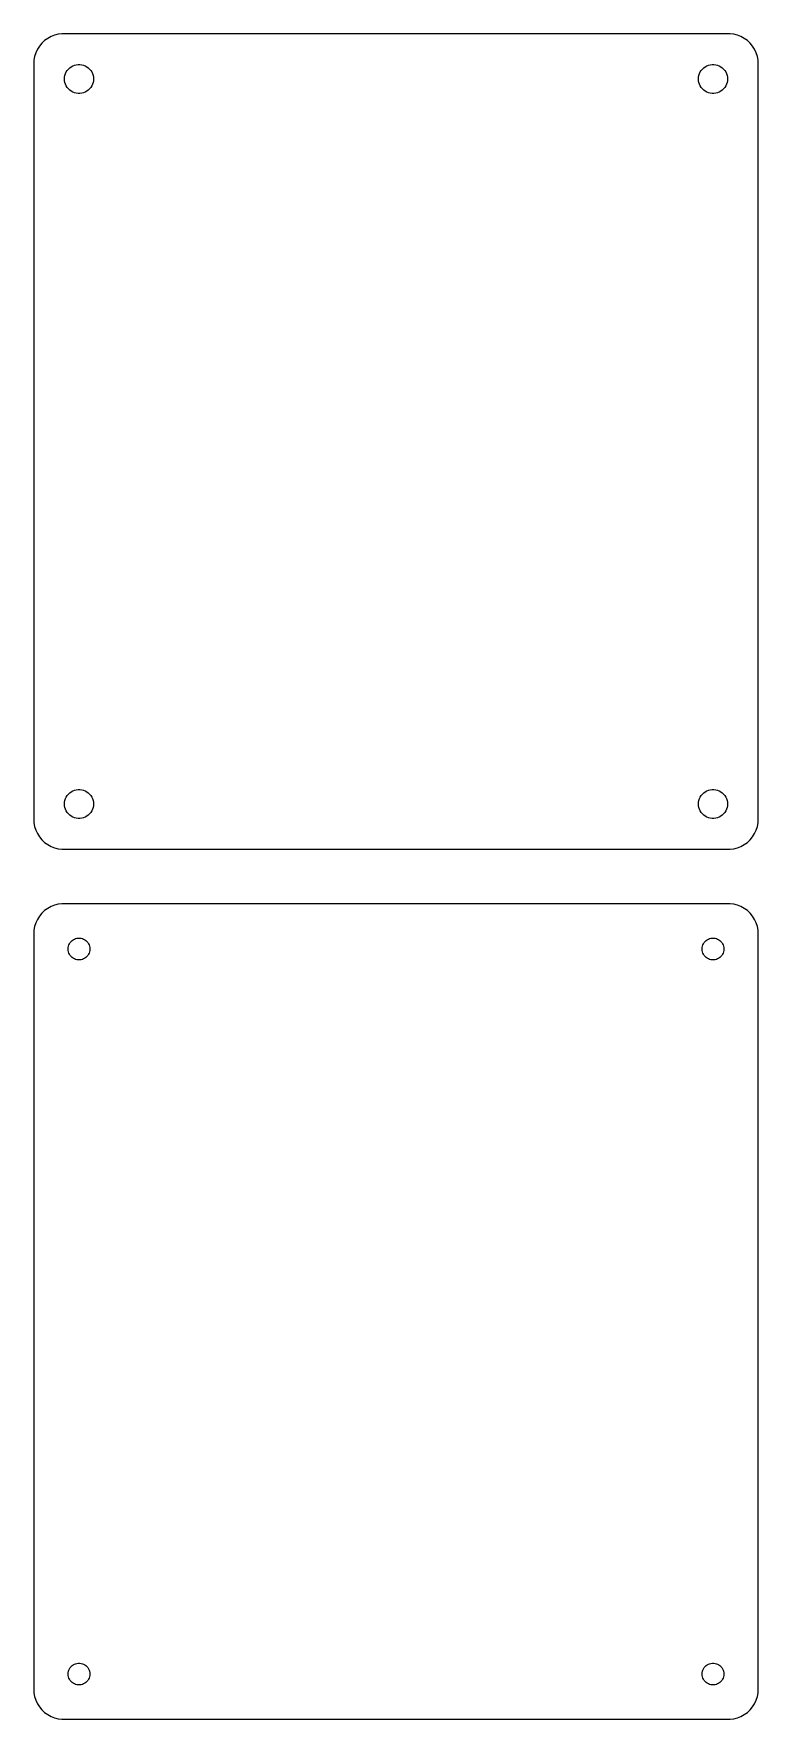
# Model space of a CAD drawing. Header units: metres. Extents: x -60 to 60, y 77 to 355.
import ezdxf

# ---------------------------------------------------------------- set-up
doc = ezdxf.new("R2010")
doc.units = ezdxf.units.M

msp = doc.modelspace()

# ---------------------------------------------------------------- linework, layer by layer
for p, q in [((-58.1871, 354.353), (-58.6448, 353.923)), ((-57.6791, 354.722), (-58.1871, 354.353)), ((-57.1289, 355.024), (-57.6791, 354.722)), ((-56.5451, 355.255), (-57.1289, 355.024)), ((-55.9369, 355.411), (-56.5451, 355.255)), ((-55.3139, 355.49), (-55.9369, 355.411)), ((55.3139, 355.49), (-55.3139, 355.49)), ((55.9369, 355.411), (55.3139, 355.49)), ((56.5451, 355.255), (55.9369, 355.411)), ((57.1289, 355.024), (56.5451, 355.255)), ((57.6791, 354.722), (57.1289, 355.024)), ((58.1871, 354.353), (57.6791, 354.722)), ((58.6448, 353.923), (58.1871, 354.353)), ((-59.8429, 351.743), (-59.9606, 351.127)), ((-59.6489, 352.341), (-59.8429, 351.743)), ((-59.3815, 352.909), (-59.6489, 352.341)), ((-59.0451, 353.439), (-59.3815, 352.909)), ((-58.6448, 353.923), (-59.0451, 353.439)), ((59.0451, 353.439), (58.6448, 353.923)), ((59.3815, 352.909), (59.0451, 353.439)), ((59.6489, 352.341), (59.3815, 352.909)), ((59.8429, 351.743), (59.6489, 352.341)), ((59.9606, 351.127), (59.8429, 351.743)), ((-59.9606, 351.127), (-60, 350.5)), ((-60, 350.5), (-60, 225.5)), ((-54.8246, 348.597), (-54.7315, 348.883)), ((-54.7315, 348.883), (-54.6031, 349.156)), ((-54.6031, 349.156), (-54.4416, 349.411)), ((-54.4416, 349.411), (-54.2495, 349.643)), ((-54.2495, 349.643), (-54.0298, 349.849)), ((-54.0298, 349.849), (-53.786, 350.026)), ((-53.786, 350.026), (-53.5219, 350.172)), ((-53.5219, 350.172), (-53.2416, 350.283)), ((-53.2416, 350.283), (-52.9497, 350.357)), ((-52.9497, 350.357), (-52.6507, 350.395)), ((-52.6507, 350.395), (-52.3493, 350.395)), ((-52.3493, 350.395), (-52.0503, 350.357)), ((-52.0503, 350.357), (-51.7584, 350.283)), ((-51.7584, 350.283), (-51.4781, 350.172)), ((-51.4781, 350.172), (-51.214, 350.026)), ((-51.214, 350.026), (-50.9702, 349.849)), ((-50.9702, 349.849), (-50.7505, 349.643)), ((-50.7505, 349.643), (-50.5583, 349.411)), ((-50.5583, 349.411), (-50.3969, 349.156)), ((-50.3969, 349.156), (-50.2685, 348.883)), ((-50.2685, 348.883), (-50.1754, 348.597)), ((50.1754, 348.597), (50.2685, 348.883)), ((50.2685, 348.883), (50.3969, 349.156)), ((50.3969, 349.156), (50.5583, 349.411)), ((50.5583, 349.411), (50.7505, 349.643)), ((50.7505, 349.643), (50.9702, 349.849)), ((50.9702, 349.849), (51.214, 350.026)), ((51.214, 350.026), (51.4781, 350.172)), ((51.4781, 350.172), (51.7584, 350.283)), ((51.7584, 350.283), (52.0503, 350.357)), ((52.0503, 350.357), (52.3493, 350.395)), ((52.3493, 350.395), (52.6507, 350.395)), ((52.6507, 350.395), (52.9497, 350.357)), ((52.9497, 350.357), (53.2416, 350.283)), ((53.2416, 350.283), (53.5219, 350.172)), ((53.5219, 350.172), (53.786, 350.026)), ((53.786, 350.026), (54.0298, 349.849)), ((54.0298, 349.849), (54.2495, 349.643)), ((54.2495, 349.643), (54.4416, 349.411)), ((54.4416, 349.411), (54.6031, 349.156)), ((54.6031, 349.156), (54.7315, 348.883)), ((54.7315, 348.883), (54.8246, 348.597)), ((60, 350.5), (59.9606, 351.127)), ((60, 225.5), (60, 350.5)), ((-54.9, 348), (-54.8811, 348.301)), ((-54.8811, 347.699), (-54.9, 348)), ((-54.8811, 348.301), (-54.8246, 348.597)), ((-54.8246, 347.403), (-54.8811, 347.699)), ((-54.7315, 347.117), (-54.8246, 347.403)), ((-54.6031, 346.844), (-54.7315, 347.117)), ((-54.4416, 346.589), (-54.6031, 346.844)), ((-54.2495, 346.357), (-54.4416, 346.589)), ((-54.0298, 346.151), (-54.2495, 346.357)), ((-53.786, 345.974), (-54.0298, 346.151)), ((-53.5219, 345.828), (-53.786, 345.974)), ((-51.214, 345.974), (-51.4781, 345.828)), ((-50.9702, 346.151), (-51.214, 345.974)), ((-50.7505, 346.357), (-50.9702, 346.151)), ((-50.5583, 346.589), (-50.7505, 346.357)), ((-50.3969, 346.844), (-50.5583, 346.589)), ((-50.2685, 347.117), (-50.3969, 346.844)), ((-50.1754, 347.403), (-50.2685, 347.117)), ((-50.1754, 348.597), (-50.1189, 348.301)), ((-50.1189, 347.699), (-50.1754, 347.403)), ((-50.1189, 348.301), (-50.1, 348)), ((-50.1, 348), (-50.1189, 347.699)), ((50.1, 348), (50.1189, 348.301)), ((50.1189, 347.699), (50.1, 348)), ((50.1189, 348.301), (50.1754, 348.597)), ((50.1754, 347.403), (50.1189, 347.699)), ((50.2685, 347.117), (50.1754, 347.403)), ((50.3969, 346.844), (50.2685, 347.117)), ((50.5583, 346.589), (50.3969, 346.844)), ((50.7505, 346.357), (50.5583, 346.589)), ((50.9702, 346.151), (50.7505, 346.357)), ((51.214, 345.974), (50.9702, 346.151)), ((51.4781, 345.828), (51.214, 345.974)), ((53.786, 345.974), (53.5219, 345.828)), ((54.0298, 346.151), (53.786, 345.974)), ((54.2495, 346.357), (54.0298, 346.151)), ((54.4416, 346.589), (54.2495, 346.357)), ((54.6031, 346.844), (54.4416, 346.589)), ((54.7315, 347.117), (54.6031, 346.844)), ((54.8246, 347.403), (54.7315, 347.117)), ((54.8246, 348.597), (54.8811, 348.301)), ((54.8811, 347.699), (54.8246, 347.403)), ((54.8811, 348.301), (54.9, 348)), ((54.9, 348), (54.8811, 347.699)), ((-53.2416, 345.717), (-53.5219, 345.828)), ((-52.9497, 345.643), (-53.2416, 345.717)), ((-52.6507, 345.605), (-52.9497, 345.643)), ((-52.3493, 345.605), (-52.6507, 345.605)), ((-52.0503, 345.643), (-52.3493, 345.605)), ((-51.7584, 345.717), (-52.0503, 345.643)), ((-51.4781, 345.828), (-51.7584, 345.717)), ((51.7584, 345.717), (51.4781, 345.828)), ((52.0503, 345.643), (51.7584, 345.717)), ((52.3493, 345.605), (52.0503, 345.643)), ((52.6507, 345.605), (52.3493, 345.605)), ((52.9497, 345.643), (52.6507, 345.605)), ((53.2416, 345.717), (52.9497, 345.643)), ((53.5219, 345.828), (53.2416, 345.717)), ((-54.8246, 228.597), (-54.7315, 228.883)), ((-54.7315, 228.883), (-54.6031, 229.156)), ((-54.6031, 229.156), (-54.4416, 229.411)), ((-54.4416, 229.411), (-54.2495, 229.643)), ((-54.2495, 229.643), (-54.0298, 229.849)), ((-54.0298, 229.849), (-53.786, 230.026)), ((-53.786, 230.026), (-53.5219, 230.172)), ((-53.5219, 230.172), (-53.2416, 230.283)), ((-53.2416, 230.283), (-52.9497, 230.357)), ((-52.9497, 230.357), (-52.6507, 230.395)), ((-52.6507, 230.395), (-52.3493, 230.395)), ((-52.3493, 230.395), (-52.0503, 230.357)), ((-52.0503, 230.357), (-51.7584, 230.283)), ((-51.7584, 230.283), (-51.4781, 230.172)), ((-51.4781, 230.172), (-51.214, 230.026)), ((-51.214, 230.026), (-50.9702, 229.849)), ((-50.9702, 229.849), (-50.7505, 229.643)), ((-50.7505, 229.643), (-50.5583, 229.411)), ((-50.5583, 229.411), (-50.3969, 229.156)), ((-50.3969, 229.156), (-50.2685, 228.883)), ((-50.2685, 228.883), (-50.1754, 228.597)), ((50.1754, 228.597), (50.2685, 228.883)), ((50.2685, 228.883), (50.3969, 229.156)), ((50.3969, 229.156), (50.5583, 229.411)), ((50.5583, 229.411), (50.7505, 229.643)), ((50.7505, 229.643), (50.9702, 229.849)), ((50.9702, 229.849), (51.214, 230.026)), ((51.214, 230.026), (51.4781, 230.172)), ((51.4781, 230.172), (51.7584, 230.283)), ((51.7584, 230.283), (52.0503, 230.357)), ((52.0503, 230.357), (52.3493, 230.395)), ((52.3493, 230.395), (52.6507, 230.395)), ((52.6507, 230.395), (52.9497, 230.357)), ((52.9497, 230.357), (53.2416, 230.283)), ((53.2416, 230.283), (53.5219, 230.172)), ((53.5219, 230.172), (53.786, 230.026)), ((53.786, 230.026), (54.0298, 229.849)), ((54.0298, 229.849), (54.2495, 229.643)), ((54.2495, 229.643), (54.4416, 229.411)), ((54.4416, 229.411), (54.6031, 229.156)), ((54.6031, 229.156), (54.7315, 228.883)), ((54.7315, 228.883), (54.8246, 228.597)), ((-54.9, 228), (-54.8811, 228.301)), ((-54.8811, 227.699), (-54.9, 228)), ((-54.8811, 228.301), (-54.8246, 228.597)), ((-54.8246, 227.403), (-54.8811, 227.699)), ((-54.7315, 227.117), (-54.8246, 227.403)), ((-54.6031, 226.844), (-54.7315, 227.117)), ((-54.4416, 226.589), (-54.6031, 226.844)), ((-54.2495, 226.357), (-54.4416, 226.589)), ((-54.0298, 226.151), (-54.2495, 226.357)), ((-53.786, 225.974), (-54.0298, 226.151)), ((-53.5219, 225.828), (-53.786, 225.974)), ((-51.214, 225.974), (-51.4781, 225.828)), ((-50.9702, 226.151), (-51.214, 225.974)), ((-50.7505, 226.357), (-50.9702, 226.151)), ((-50.5583, 226.589), (-50.7505, 226.357)), ((-50.3969, 226.844), (-50.5583, 226.589)), ((-50.2685, 227.117), (-50.3969, 226.844)), ((-50.1754, 227.403), (-50.2685, 227.117)), ((-50.1754, 228.597), (-50.1189, 228.301)), ((-50.1189, 227.699), (-50.1754, 227.403)), ((-50.1189, 228.301), (-50.1, 228)), ((-50.1, 228), (-50.1189, 227.699)), ((50.1, 228), (50.1189, 228.301)), ((50.1189, 227.699), (50.1, 228)), ((50.1189, 228.301), (50.1754, 228.597)), ((50.1754, 227.403), (50.1189, 227.699)), ((50.2685, 227.117), (50.1754, 227.403)), ((50.3969, 226.844), (50.2685, 227.117)), ((50.5583, 226.589), (50.3969, 226.844)), ((50.7505, 226.357), (50.5583, 226.589)), ((50.9702, 226.151), (50.7505, 226.357)), ((51.214, 225.974), (50.9702, 226.151)), ((51.4781, 225.828), (51.214, 225.974)), ((53.786, 225.974), (53.5219, 225.828)), ((54.0298, 226.151), (53.786, 225.974)), ((54.2495, 226.357), (54.0298, 226.151)), ((54.4416, 226.589), (54.2495, 226.357)), ((54.6031, 226.844), (54.4416, 226.589)), ((54.7315, 227.117), (54.6031, 226.844)), ((54.8246, 227.403), (54.7315, 227.117)), ((54.8246, 228.597), (54.8811, 228.301)), ((54.8811, 227.699), (54.8246, 227.403)), ((54.8811, 228.301), (54.9, 228)), ((54.9, 228), (54.8811, 227.699)), ((-60, 225.5), (-59.9606, 224.873)), ((-59.9606, 224.873), (-59.8429, 224.257)), ((-59.8429, 224.257), (-59.6489, 223.659)), ((-59.6489, 223.659), (-59.3815, 223.091)), ((-53.2416, 225.717), (-53.5219, 225.828)), ((-52.9497, 225.643), (-53.2416, 225.717)), ((-52.6507, 225.605), (-52.9497, 225.643)), ((-52.3493, 225.605), (-52.6507, 225.605)), ((-52.0503, 225.643), (-52.3493, 225.605)), ((-51.7584, 225.717), (-52.0503, 225.643)), ((-51.4781, 225.828), (-51.7584, 225.717)), ((51.7584, 225.717), (51.4781, 225.828)), ((52.0503, 225.643), (51.7584, 225.717)), ((52.3493, 225.605), (52.0503, 225.643)), ((52.6507, 225.605), (52.3493, 225.605)), ((52.9497, 225.643), (52.6507, 225.605)), ((53.2416, 225.717), (52.9497, 225.643)), ((53.5219, 225.828), (53.2416, 225.717)), ((59.3815, 223.091), (59.6489, 223.659)), ((59.6489, 223.659), (59.8429, 224.257)), ((59.8429, 224.257), (59.9606, 224.873)), ((59.9606, 224.873), (60, 225.5)), ((-59.3815, 223.091), (-59.0451, 222.561)), ((-59.0451, 222.561), (-58.6448, 222.077)), ((-58.6448, 222.077), (-58.1871, 221.647)), ((-58.1871, 221.647), (-57.6791, 221.278)), ((-57.6791, 221.278), (-57.1289, 220.976)), ((-57.1289, 220.976), (-56.5451, 220.745)), ((-56.5451, 220.745), (-55.9369, 220.589)), ((-55.9369, 220.589), (-55.3139, 220.51)), ((-55.3139, 220.51), (55.3139, 220.51)), ((55.3139, 220.51), (55.9369, 220.589)), ((55.9369, 220.589), (56.5451, 220.745)), ((56.5451, 220.745), (57.1289, 220.976)), ((57.1289, 220.976), (57.6791, 221.278)), ((57.6791, 221.278), (58.1871, 221.647)), ((58.1871, 221.647), (58.6448, 222.077)), ((58.6448, 222.077), (59.0451, 222.561)), ((59.0451, 222.561), (59.3815, 223.091)), ((-59.0451, 209.439), (-59.3815, 208.909)), ((-58.6448, 209.923), (-59.0451, 209.439)), ((-58.1871, 210.353), (-58.6448, 209.923)), ((-57.6791, 210.722), (-58.1871, 210.353)), ((-57.1289, 211.024), (-57.6791, 210.722)), ((-56.5451, 211.255), (-57.1289, 211.024)), ((-55.9369, 211.411), (-56.5451, 211.255)), ((-55.3139, 211.49), (-55.9369, 211.411)), ((55.3139, 211.49), (-55.3139, 211.49)), ((55.9369, 211.411), (55.3139, 211.49)), ((56.5451, 211.255), (55.9369, 211.411)), ((57.1289, 211.024), (56.5451, 211.255)), ((57.6791, 210.722), (57.1289, 211.024)), ((58.1871, 210.353), (57.6791, 210.722)), ((58.6448, 209.923), (58.1871, 210.353)), ((59.0451, 209.439), (58.6448, 209.923)), ((59.3815, 208.909), (59.0451, 209.439)), ((-59.9606, 207.127), (-60, 206.5)), ((-60, 206.5), (-60, 81.5)), ((-59.8429, 207.743), (-59.9606, 207.127)), ((-59.6489, 208.341), (-59.8429, 207.743)), ((-59.3815, 208.909), (-59.6489, 208.341)), ((59.6489, 208.341), (59.3815, 208.909)), ((59.8429, 207.743), (59.6489, 208.341)), ((59.9606, 207.127), (59.8429, 207.743)), ((60, 206.5), (59.9606, 207.127)), ((60, 81.5), (60, 206.5)), ((-54.3, 204), (-54.2858, 204.226)), ((-54.2858, 203.774), (-54.3, 204)), ((-54.2858, 204.226), (-54.2434, 204.448)), ((-54.2434, 203.552), (-54.2858, 203.774)), ((-54.2434, 204.448), (-54.1736, 204.663)), ((-54.1736, 204.663), (-54.0773, 204.867)), ((-54.0773, 204.867), (-53.9562, 205.058)), ((-53.9562, 205.058), (-53.8121, 205.232)), ((-53.8121, 205.232), (-53.6474, 205.387)), ((-53.6474, 205.387), (-53.4645, 205.52)), ((-53.4645, 205.52), (-53.2664, 205.629)), ((-53.2664, 205.629), (-53.0562, 205.712)), ((-53.0562, 205.712), (-52.8373, 205.768)), ((-52.8373, 205.768), (-52.613, 205.796)), ((-52.613, 205.796), (-52.387, 205.796)), ((-52.387, 205.796), (-52.1627, 205.768)), ((-52.1627, 205.768), (-51.9438, 205.712)), ((-51.9438, 205.712), (-51.7336, 205.629)), ((-51.7336, 205.629), (-51.5355, 205.52)), ((-51.5355, 205.52), (-51.3526, 205.387)), ((-51.3526, 205.387), (-51.1879, 205.232)), ((-51.1879, 205.232), (-51.0438, 205.058)), ((-51.0438, 205.058), (-50.9226, 204.867)), ((-50.9226, 204.867), (-50.8264, 204.663)), ((-50.8264, 204.663), (-50.7565, 204.448)), ((-50.7565, 204.448), (-50.7142, 204.226)), ((-50.7142, 203.774), (-50.7565, 203.552)), ((-50.7142, 204.226), (-50.7, 204)), ((-50.7, 204), (-50.7142, 203.774)), ((50.7, 204), (50.7142, 204.226)), ((50.7142, 203.774), (50.7, 204)), ((50.7142, 204.226), (50.7565, 204.448)), ((50.7565, 203.552), (50.7142, 203.774)), ((50.7565, 204.448), (50.8264, 204.663)), ((50.8264, 204.663), (50.9226, 204.867)), ((50.9226, 204.867), (51.0438, 205.058)), ((51.0438, 205.058), (51.1879, 205.232)), ((51.1879, 205.232), (51.3526, 205.387)), ((51.3526, 205.387), (51.5355, 205.52)), ((51.5355, 205.52), (51.7336, 205.629)), ((51.7336, 205.629), (51.9438, 205.712)), ((51.9438, 205.712), (52.1627, 205.768)), ((52.1627, 205.768), (52.387, 205.796)), ((52.387, 205.796), (52.613, 205.796)), ((52.613, 205.796), (52.8373, 205.768)), ((52.8373, 205.768), (53.0562, 205.712)), ((53.0562, 205.712), (53.2664, 205.629)), ((53.2664, 205.629), (53.4645, 205.52)), ((53.4645, 205.52), (53.6474, 205.387)), ((53.6474, 205.387), (53.8121, 205.232)), ((53.8121, 205.232), (53.9562, 205.058)), ((53.9562, 205.058), (54.0773, 204.867)), ((54.0773, 204.867), (54.1736, 204.663)), ((54.1736, 204.663), (54.2434, 204.448)), ((54.2434, 204.448), (54.2858, 204.226)), ((54.2858, 203.774), (54.2434, 203.552)), ((54.2858, 204.226), (54.3, 204)), ((54.3, 204), (54.2858, 203.774)), ((-54.1736, 203.337), (-54.2434, 203.552)), ((-54.0773, 203.133), (-54.1736, 203.337)), ((-53.9562, 202.942), (-54.0773, 203.133)), ((-53.8121, 202.768), (-53.9562, 202.942)), ((-53.6474, 202.613), (-53.8121, 202.768)), ((-53.4645, 202.48), (-53.6474, 202.613)), ((-53.2664, 202.371), (-53.4645, 202.48)), ((-53.0562, 202.288), (-53.2664, 202.371)), ((-52.8373, 202.232), (-53.0562, 202.288)), ((-52.613, 202.204), (-52.8373, 202.232)), ((-52.387, 202.204), (-52.613, 202.204)), ((-52.1627, 202.232), (-52.387, 202.204)), ((-51.9438, 202.288), (-52.1627, 202.232)), ((-51.7336, 202.371), (-51.9438, 202.288)), ((-51.5355, 202.48), (-51.7336, 202.371)), ((-51.3526, 202.613), (-51.5355, 202.48)), ((-51.1879, 202.768), (-51.3526, 202.613)), ((-51.0438, 202.942), (-51.1879, 202.768)), ((-50.9226, 203.133), (-51.0438, 202.942)), ((-50.8264, 203.337), (-50.9226, 203.133)), ((-50.7565, 203.552), (-50.8264, 203.337)), ((50.8264, 203.337), (50.7565, 203.552)), ((50.9226, 203.133), (50.8264, 203.337)), ((51.0438, 202.942), (50.9226, 203.133)), ((51.1879, 202.768), (51.0438, 202.942)), ((51.3526, 202.613), (51.1879, 202.768)), ((51.5355, 202.48), (51.3526, 202.613)), ((51.7336, 202.371), (51.5355, 202.48)), ((51.9438, 202.288), (51.7336, 202.371)), ((52.1627, 202.232), (51.9438, 202.288)), ((52.387, 202.204), (52.1627, 202.232)), ((52.613, 202.204), (52.387, 202.204)), ((52.8373, 202.232), (52.613, 202.204)), ((53.0562, 202.288), (52.8373, 202.232)), ((53.2664, 202.371), (53.0562, 202.288)), ((53.4645, 202.48), (53.2664, 202.371)), ((53.6474, 202.613), (53.4645, 202.48)), ((53.8121, 202.768), (53.6474, 202.613)), ((53.9562, 202.942), (53.8121, 202.768)), ((54.0773, 203.133), (53.9562, 202.942)), ((54.1736, 203.337), (54.0773, 203.133)), ((54.2434, 203.552), (54.1736, 203.337)), ((-54.3, 84), (-54.2858, 84.2256)), ((-54.2858, 83.7744), (-54.3, 84)), ((-54.2858, 84.2256), (-54.2434, 84.4476)), ((-54.2434, 83.5524), (-54.2858, 83.7744)), ((-54.2434, 84.4476), (-54.1736, 84.6626)), ((-54.1736, 84.6626), (-54.0773, 84.8672)), ((-54.0773, 84.8672), (-53.9562, 85.058)), ((-53.9562, 85.058), (-53.8121, 85.2322)), ((-53.8121, 85.2322), (-53.6474, 85.3869)), ((-53.6474, 85.3869), (-53.4645, 85.5198)), ((-53.4645, 85.5198), (-53.2664, 85.6287)), ((-53.2664, 85.6287), (-53.0562, 85.7119)), ((-53.0562, 85.7119), (-52.8373, 85.7681)), ((-52.8373, 85.7681), (-52.613, 85.7964)), ((-52.613, 85.7964), (-52.387, 85.7964)), ((-52.387, 85.7964), (-52.1627, 85.7681)), ((-52.1627, 85.7681), (-51.9438, 85.7119)), ((-51.9438, 85.7119), (-51.7336, 85.6287)), ((-51.7336, 85.6287), (-51.5355, 85.5198)), ((-51.5355, 85.5198), (-51.3526, 85.3869)), ((-51.3526, 85.3869), (-51.1879, 85.2322)), ((-51.1879, 85.2322), (-51.0438, 85.058)), ((-51.0438, 85.058), (-50.9226, 84.8672)), ((-50.9226, 84.8672), (-50.8264, 84.6626)), ((-50.8264, 84.6626), (-50.7565, 84.4476)), ((-50.7565, 84.4476), (-50.7142, 84.2256)), ((-50.7142, 83.7744), (-50.7565, 83.5524)), ((-50.7142, 84.2256), (-50.7, 84)), ((-50.7, 84), (-50.7142, 83.7744)), ((50.7, 84), (50.7142, 84.2256)), ((50.7142, 83.7744), (50.7, 84)), ((50.7142, 84.2256), (50.7565, 84.4476)), ((50.7565, 83.5524), (50.7142, 83.7744)), ((50.7565, 84.4476), (50.8264, 84.6626)), ((50.8264, 84.6626), (50.9226, 84.8672)), ((50.9226, 84.8672), (51.0438, 85.058)), ((51.0438, 85.058), (51.1879, 85.2322)), ((51.1879, 85.2322), (51.3526, 85.3869)), ((51.3526, 85.3869), (51.5355, 85.5198)), ((51.5355, 85.5198), (51.7336, 85.6287)), ((51.7336, 85.6287), (51.9438, 85.7119)), ((51.9438, 85.7119), (52.1627, 85.7681)), ((52.1627, 85.7681), (52.387, 85.7964)), ((52.387, 85.7964), (52.613, 85.7964)), ((52.613, 85.7964), (52.8373, 85.7681)), ((52.8373, 85.7681), (53.0562, 85.7119)), ((53.0562, 85.7119), (53.2664, 85.6287)), ((53.2664, 85.6287), (53.4645, 85.5198)), ((53.4645, 85.5198), (53.6474, 85.3869)), ((53.6474, 85.3869), (53.8121, 85.2322)), ((53.8121, 85.2322), (53.9562, 85.058)), ((53.9562, 85.058), (54.0773, 84.8672)), ((54.0773, 84.8672), (54.1736, 84.6626)), ((54.1736, 84.6626), (54.2434, 84.4476)), ((54.2434, 84.4476), (54.2858, 84.2256)), ((54.2858, 83.7744), (54.2434, 83.5524)), ((54.2858, 84.2256), (54.3, 84)), ((54.3, 84), (54.2858, 83.7744)), ((-60, 81.5), (-59.9606, 80.8733)), ((-54.1736, 83.3374), (-54.2434, 83.5524)), ((-54.0773, 83.1328), (-54.1736, 83.3374)), ((-53.9562, 82.942), (-54.0773, 83.1328)), ((-53.8121, 82.7678), (-53.9562, 82.942)), ((-53.6474, 82.6131), (-53.8121, 82.7678)), ((-53.4645, 82.4802), (-53.6474, 82.6131)), ((-53.2664, 82.3713), (-53.4645, 82.4802)), ((-53.0562, 82.2881), (-53.2664, 82.3713)), ((-52.8373, 82.2319), (-53.0562, 82.2881)), ((-52.613, 82.2036), (-52.8373, 82.2319)), ((-52.387, 82.2036), (-52.613, 82.2036)), ((-52.1627, 82.2319), (-52.387, 82.2036)), ((-51.9438, 82.2881), (-52.1627, 82.2319)), ((-51.7336, 82.3713), (-51.9438, 82.2881)), ((-51.5355, 82.4802), (-51.7336, 82.3713)), ((-51.3526, 82.6131), (-51.5355, 82.4802)), ((-51.1879, 82.7678), (-51.3526, 82.6131)), ((-51.0438, 82.942), (-51.1879, 82.7678)), ((-50.9226, 83.1328), (-51.0438, 82.942)), ((-50.8264, 83.3374), (-50.9226, 83.1328)), ((-50.7565, 83.5524), (-50.8264, 83.3374)), ((50.8264, 83.3374), (50.7565, 83.5524)), ((50.9226, 83.1328), (50.8264, 83.3374)), ((51.0438, 82.942), (50.9226, 83.1328)), ((51.1879, 82.7678), (51.0438, 82.942)), ((51.3526, 82.6131), (51.1879, 82.7678)), ((51.5355, 82.4802), (51.3526, 82.6131)), ((51.7336, 82.3713), (51.5355, 82.4802)), ((51.9438, 82.2881), (51.7336, 82.3713)), ((52.1627, 82.2319), (51.9438, 82.2881)), ((52.387, 82.2036), (52.1627, 82.2319)), ((52.613, 82.2036), (52.387, 82.2036)), ((52.8373, 82.2319), (52.613, 82.2036)), ((53.0562, 82.2881), (52.8373, 82.2319)), ((53.2664, 82.3713), (53.0562, 82.2881)), ((53.4645, 82.4802), (53.2664, 82.3713)), ((53.6474, 82.6131), (53.4645, 82.4802)), ((53.8121, 82.7678), (53.6474, 82.6131)), ((53.9562, 82.942), (53.8121, 82.7678)), ((54.0773, 83.1328), (53.9562, 82.942)), ((54.1736, 83.3374), (54.0773, 83.1328)), ((54.2434, 83.5524), (54.1736, 83.3374)), ((59.9606, 80.8733), (60, 81.5)), ((-59.9606, 80.8733), (-59.8429, 80.2566)), ((-59.8429, 80.2566), (-59.6489, 79.6594)), ((-59.6489, 79.6594), (-59.3815, 79.0912)), ((-59.3815, 79.0912), (-59.0451, 78.5611)), ((-59.0451, 78.5611), (-58.6448, 78.0773)), ((58.6448, 78.0773), (59.0451, 78.5611)), ((59.0451, 78.5611), (59.3815, 79.0912)), ((59.3815, 79.0912), (59.6489, 79.6594)), ((59.6489, 79.6594), (59.8429, 80.2566)), ((59.8429, 80.2566), (59.9606, 80.8733)), ((-58.6448, 78.0773), (-58.1871, 77.6474)), ((-58.1871, 77.6474), (-57.6791, 77.2784)), ((-57.6791, 77.2784), (-57.1289, 76.9759)), ((-57.1289, 76.9759), (-56.5451, 76.7447)), ((-56.5451, 76.7447), (-55.9369, 76.5886)), ((-55.9369, 76.5886), (-55.3139, 76.5099)), ((-55.3139, 76.5099), (55.3139, 76.5099)), ((55.3139, 76.5099), (55.9369, 76.5886)), ((55.9369, 76.5886), (56.5451, 76.7447)), ((56.5451, 76.7447), (57.1289, 76.9759)), ((57.1289, 76.9759), (57.6791, 77.2784)), ((57.6791, 77.2784), (58.1871, 77.6474)), ((58.1871, 77.6474), (58.6448, 78.0773))]:
    msp.add_line(p, q)

doc.saveas('drawing.dxf')
